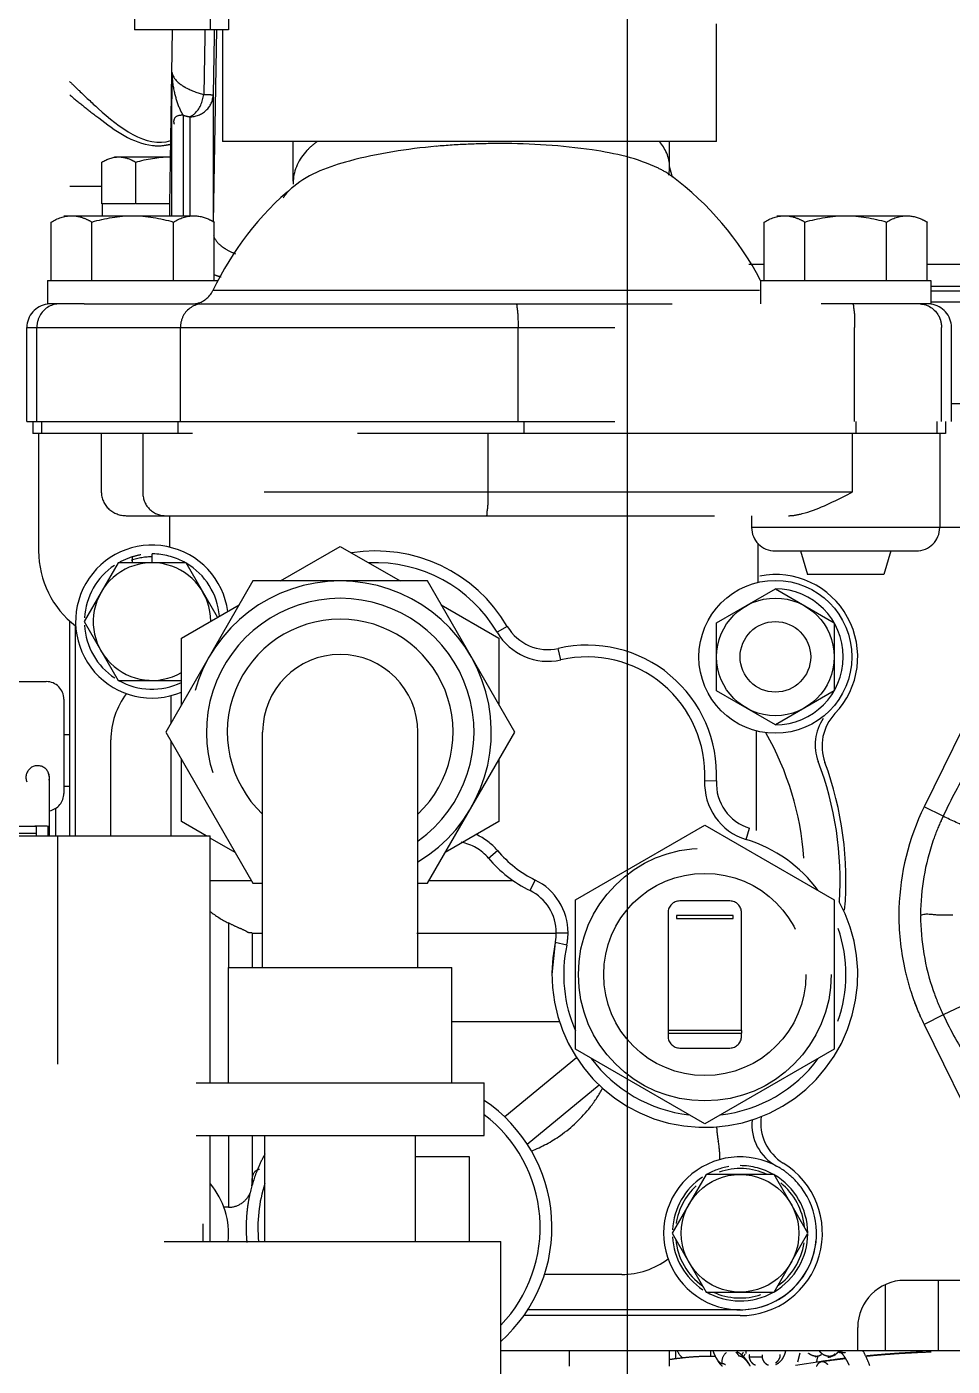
# Model space of a CAD drawing. Header units: millimetres. Extents: x 17886 to 18265, y -8727 to -7321.
# Drawn here: x 17935.876 to 17936.663, y -8656.784 to -8655.645 of the extents above; entities that cross this region are included whole.
import ezdxf

# ---------------------------------------------------------------- set-up
doc = ezdxf.new("R2010")
doc.units = ezdxf.units.MM
doc.linetypes.add('CENTER', pattern=[2, 1.25, -0.25, 0.25, -0.25])
doc.linetypes.add('EPL_DASH', pattern=[1, 0.5, -0.5])
for name, color, linetype in [('2620532_DKREDXF_CONTINUOUS_LINE', 7, 'Continuous'), ('2706792_BM04DXF_CONTINUOUS_LINE', 7, 'Continuous'), ('3792201_DXF_CONTINUOUS_LINE', 7, 'Continuous'), ('3884027_DKREDXF_CONTINUOUS_LINE', 7, 'Continuous'), ('5D1026_DKVG0DXF_CONTINUOUS_LINE', 7, 'Continuous'), ('DEFAULT_1', 7, 'CENTER')]:
    doc.layers.add(name, color=color, linetype=linetype)
doc.layers.add('CRTANJE', color=4, linetype='Continuous', lineweight=30)

msp = doc.modelspace()

# ---------------------------------------------------------------- linework, layer by layer
at = {"layer": '2620532_DKREDXF_CONTINUOUS_LINE', "color": 7, "linetype": 'EPL_DASH'}
for p, q in [((17936.06878, -8656.11607), (17935.99459, -8656.24457)), ((17936.21716, -8656.11607), (17936.06878, -8656.11607)), ((17936.29135, -8656.24457), (17936.21716, -8656.11607)), ((17935.99459, -8656.24457), (17936.06878, -8656.37307)), ((17936.07697, -8656.44457), (17936.07697, -8656.24457)), ((17936.20897, -8656.44457), (17936.20897, -8656.24457)), ((17936.21716, -8656.37307), (17936.29135, -8656.24457)), ((17936.06878, -8656.37307), (17936.07697, -8656.37307)), ((17936.20897, -8656.37307), (17936.21716, -8656.37307)), ((17936.04797, -8656.54257), (17936.04797, -8656.44457)), ((17936.04797, -8656.44457), (17936.23797, -8656.44457)), ((17936.23797, -8656.54257), (17936.23797, -8656.44457)), ((17936.02047, -8656.54257), (17936.26547, -8656.54257)), ((17936.26547, -8656.58757), (17936.26547, -8656.54257)), ((17936.02047, -8656.58757), (17936.26547, -8656.58757)), ((17936.07897, -8656.67757), (17936.07897, -8656.58757)), ((17936.20697, -8656.67757), (17936.20697, -8656.58757))]:
    msp.add_line(p, q, dxfattribs=at)
for radius, start, end in [(0.1285, 300.95023, 239.04977), (0.11376, 305.62355, 234.37645), (0.096, 313.524, 226.476), (0.066, 0, 180)]:
    msp.add_arc((17936.14297, -8656.24457), radius, start, end, dxfattribs=at)
at = {"layer": '2706792_BM04DXF_CONTINUOUS_LINE', "color": 7, "linetype": 'EPL_DASH'}
for p, q in [((17935.77349, -8656.33257), (17936.03245, -8656.33257)), ((17936.03247, -8656.54257), (17936.03247, -8656.33257)), ((17936.03247, -8656.67757), (17936.03247, -8656.58757))]:
    msp.add_line(p, q, dxfattribs=at)
at = {"layer": '3792201_DXF_CONTINUOUS_LINE', "color": 7, "linetype": 'EPL_DASH'}
for p, q in [((17936.09207, -8656.11607), (17936.14297, -8656.08668)), ((17936.14297, -8656.08668), (17936.19387, -8656.11607)), ((17936.00797, -8656.16463), (17936.05713, -8656.13624)), ((17936.22881, -8656.13624), (17936.27797, -8656.16463)), ((17936.00797, -8656.22139), (17936.00797, -8656.16463)), ((17936.27797, -8656.16463), (17936.27797, -8656.22139)), ((17936.00797, -8656.32051), (17936.00797, -8656.26774)), ((17936.27797, -8656.26774), (17936.27797, -8656.32051)), ((17936.02885, -8656.33257), (17936.00797, -8656.32051)), ((17936.27797, -8656.32051), (17936.23227, -8656.34689)), ((17936.05367, -8656.34689), (17936.03247, -8656.33466))]:
    msp.add_line(p, q, dxfattribs=at)
at = {"layer": '3884027_DKREDXF_CONTINUOUS_LINE', "color": 6, "linetype": 'EPL_DASH'}
for p, q in [((17935.91297, -8654.98057), (17935.91297, -8655.80557)), ((17936.03245, -8655.50757), (17936.03245, -8655.64757)), ((17936.46297, -8655.74257), (17936.46297, -8655.64257)), ((17936.04808, -8655.64757), (17935.96808, -8655.64757)), ((17935.9995, -8655.70276), (17936.00047, -8655.64757)), ((17936.02773, -8655.65295), (17936.02694, -8655.70261)), ((17936.02782, -8655.64749), (17936.02773, -8655.65295)), ((17936.03583, -8655.65295), (17936.03496, -8655.70261)), ((17936.03512, -8655.81092), (17936.03797, -8655.64739)), ((17936.03592, -8655.64736), (17936.03583, -8655.65295)), ((17936.04297, -8655.64757), (17936.04297, -8655.74257)), ((17935.99797, -8655.79639), (17935.9996, -8655.70276)), ((17936.03496, -8655.70261), (17936.03496, -8655.81045)), ((17936.00942, -8655.72019), (17936.00942, -8655.80557)), ((17936.01496, -8655.72149), (17936.01496, -8655.80557)), ((17935.99943, -8655.72963), (17935.99943, -8655.80557)), ((17936.10308, -8655.77624), (17936.10308, -8655.74257)), ((17936.42308, -8655.76383), (17936.42308, -8655.74257)), ((17935.94023, -8655.79557), (17935.94023, -8655.76003)), ((17935.95099, -8655.75557), (17935.99797, -8655.75557)), ((17935.9691, -8655.79557), (17935.9691, -8655.76003)), ((17936.4252, -8655.77186), (17936.42308, -8655.76368)), ((17936.42477, -8655.77193), (17936.42454, -8655.77176)), ((17936.42454, -8655.77176), (17936.42482, -8655.77197)), ((17936.42572, -8655.77266), (17936.4252, -8655.77186)), ((17935.91297, -8655.78057), (17935.94023, -8655.78057)), ((17936.10308, -8655.77605), (17936.10283, -8655.77884)), ((17936.10313, -8655.78087), (17936.10339, -8655.78065)), ((17936.10339, -8655.78065), (17936.10316, -8655.78084)), ((17935.90802, -8655.80557), (17936.01847, -8655.80557)), ((17935.94047, -8655.79557), (17935.94047, -8655.80557)), ((17935.99797, -8655.80557), (17935.99797, -8655.79639)), ((17936.51423, -8655.80557), (17936.62469, -8655.80557)), ((17935.89723, -8655.86057), (17935.89723, -8655.81093)), ((17935.93187, -8655.86057), (17935.93187, -8655.81093)), ((17936.00115, -8655.86057), (17936.00115, -8655.81093)), ((17936.03579, -8655.86057), (17936.03579, -8655.81093)), ((17936.50345, -8655.86057), (17936.50345, -8655.81093)), ((17936.53809, -8655.86057), (17936.53809, -8655.81093)), ((17936.60737, -8655.86057), (17936.60737, -8655.81093)), ((17936.64201, -8655.86057), (17936.64201, -8655.81093)), ((17936.49045, -8655.84664), (17936.50345, -8655.84664)), ((17936.64201, -8655.84664), (17936.87297, -8655.84664)), ((17935.89401, -8655.86057), (17935.89401, -8655.88057)), ((17935.89401, -8655.86057), (17936.03901, -8655.86057)), ((17936.50023, -8655.86057), (17936.50023, -8655.88057)), ((17936.50023, -8655.86057), (17936.64523, -8655.86057)), ((17936.64523, -8655.86057), (17936.64523, -8655.88057)), ((17936.49933, -8655.86914), (17936.03471, -8655.86914)), ((17936.64523, -8655.86551), (17936.87297, -8655.86551)), ((17936.64523, -8655.86943), (17936.87297, -8655.86943)), ((17935.92525, -8655.88057), (17936.55194, -8655.88057)), ((17936.64523, -8655.87887), (17936.87297, -8655.87887)), ((17935.87651, -8655.98057), (17935.87651, -8655.90057)), ((17935.87651, -8655.90057), (17936.66273, -8655.90057)), ((17935.88504, -8655.98057), (17935.88504, -8655.90057)), ((17936.00711, -8655.98057), (17936.00711, -8655.90057)), ((17936.29414, -8655.98057), (17936.29414, -8655.90057)), ((17936.58034, -8655.98057), (17936.58034, -8655.90057)), ((17936.6542, -8655.98057), (17936.6542, -8655.90057)), ((17936.66273, -8655.98057), (17936.66273, -8655.90057)), ((17936.87297, -8655.96557), (17936.66273, -8655.96557)), ((17935.88151, -8655.98057), (17935.88151, -8655.99057)), ((17935.88895, -8655.98057), (17935.88895, -8655.99057)), ((17936.00499, -8655.98057), (17936.00499, -8655.99057)), ((17936.2992, -8655.98057), (17936.2992, -8655.99057)), ((17936.5814, -8655.98057), (17936.5814, -8655.99057)), ((17936.65029, -8655.98057), (17936.65029, -8655.99057)), ((17936.65773, -8655.98057), (17936.65773, -8655.99057)), ((17936.01731, -8655.99057), (17935.88151, -8655.99057)), ((17935.88651, -8655.99057), (17935.88651, -8656.09057)), ((17935.93985, -8655.99057), (17935.93985, -8656.04057)), ((17935.97503, -8655.99057), (17935.97503, -8656.04057)), ((17936.65773, -8655.99057), (17936.02671, -8655.99057)), ((17936.26848, -8655.99057), (17936.26848, -8656.04057)), ((17936.57839, -8655.99057), (17936.57839, -8656.04057)), ((17936.65273, -8655.99057), (17936.65273, -8656.07057)), ((17936.57839, -8656.04057), (17935.93985, -8656.04057)), ((17936.57273, -8656.04339), (17936.57839, -8656.04057)), ((17935.9611, -8656.06057), (17936.52419, -8656.06057)), ((17935.99797, -8656.08732), (17935.99797, -8656.06057)), ((17936.76799, -8656.07057), (17936.49273, -8656.07057)), ((17936.49797, -8656.08406), (17936.49797, -8656.11732)), ((17936.51273, -8656.09057), (17936.63273, -8656.09057)), ((17936.53426, -8656.09057), (17936.5404, -8656.11057)), ((17936.6112, -8656.09057), (17936.60506, -8656.11057)), ((17935.9541, -8656.10057), (17935.92523, -8656.15057)), ((17936.01184, -8656.10057), (17935.9541, -8656.10057)), ((17936.03861, -8656.14694), (17936.01184, -8656.10057)), ((17936.60506, -8656.11057), (17936.5404, -8656.11057)), ((17936.73817, -8656.10657), (17936.63939, -8656.30817)), ((17936.46297, -8656.1517), (17936.51297, -8656.12283)), ((17936.51297, -8656.12283), (17936.56297, -8656.1517)), ((17935.91297, -8656.33257), (17935.91297, -8656.15057)), ((17935.91797, -8656.33257), (17935.91797, -8656.15416)), ((17935.92523, -8656.15057), (17935.9541, -8656.20057)), ((17936.28501, -8656.15464), (17936.27639, -8656.15971)), ((17936.46297, -8656.20944), (17936.46297, -8656.1517)), ((17936.56297, -8656.1517), (17936.56297, -8656.20944)), ((17936.33065, -8656.18309), (17936.32842, -8656.17334)), ((17935.72297, -8656.2016), (17935.89297, -8656.2016)), ((17935.9541, -8656.20057), (17936.00797, -8656.20057)), ((17935.99922, -8656.23654), (17935.99922, -8656.2135)), ((17936.51297, -8656.2383), (17936.46297, -8656.20944)), ((17936.56297, -8656.20944), (17936.51297, -8656.2383)), ((17935.90797, -8656.24669), (17935.91297, -8656.24669)), ((17936.49672, -8656.2435), (17936.49672, -8656.32815)), ((17935.94797, -8656.33257), (17935.94797, -8656.25119)), ((17935.99922, -8656.33257), (17935.99922, -8656.25259)), ((17935.8957, -8656.28307), (17935.89498, -8656.27935)), ((17935.8957, -8656.33257), (17935.8957, -8656.28307)), ((17936.46283, -8656.28604), (17936.46297, -8656.28057)), ((17935.90797, -8656.29057), (17935.91297, -8656.29057)), ((17936.45285, -8656.28554), (17936.46283, -8656.28604)), ((17935.90097, -8656.30915), (17935.90097, -8656.33257)), ((17936.6556, -8656.31611), (17936.63939, -8656.30817)), ((17935.42897, -8656.32463), (17935.88431, -8656.32463)), ((17936.34297, -8656.38706), (17936.45297, -8656.32355)), ((17936.45297, -8656.32355), (17936.56297, -8656.38706)), ((17936.48813, -8656.33584), (17936.49106, -8656.32627)), ((17935.42897, -8656.33049), (17935.88431, -8656.33049)), ((17936.26899, -8656.35161), (17936.27663, -8656.34516)), ((17936.03247, -8656.37057), (17936.06734, -8656.37057)), ((17936.2186, -8656.37057), (17936.28972, -8656.37057)), ((17936.30437, -8656.37925), (17936.30879, -8656.37028)), ((17936.34297, -8656.51408), (17936.34297, -8656.38706)), ((17936.42172, -8656.39807), (17936.42172, -8656.49822)), ((17936.47422, -8656.38807), (17936.43172, -8656.38807)), ((17936.48422, -8656.49822), (17936.48422, -8656.39807)), ((17936.56297, -8656.38706), (17936.56297, -8656.51408)), ((17936.04797, -8656.40677), (17936.04797, -8656.44457)), ((17936.06797, -8656.41557), (17936.06797, -8656.44457)), ((17936.06797, -8656.41557), (17936.07697, -8656.41557)), ((17936.20797, -8656.41557), (17936.3267, -8656.41557)), ((17936.32582, -8656.42347), (17936.32297, -8656.45057)), ((17936.68037, -8656.4733), (17936.65575, -8656.48495)), ((17936.65575, -8656.48495), (17936.63939, -8656.49297)), ((17936.23797, -8656.49057), (17936.32928, -8656.49057)), ((17936.42172, -8656.50057), (17936.42172, -8656.50307)), ((17936.48422, -8656.50307), (17936.48422, -8656.50057)), ((17936.63939, -8656.49297), (17936.73821, -8656.69466)), ((17936.3439, -8656.5213), (17936.28293, -8656.57172)), ((17936.45297, -8656.57759), (17936.34297, -8656.51408)), ((17936.43172, -8656.51307), (17936.47422, -8656.51307)), ((17936.56297, -8656.51408), (17936.45297, -8656.57759)), ((17936.30204, -8656.59484), (17936.36301, -8656.54442)), ((17936.04797, -8656.58757), (17936.04797, -8656.64847)), ((17936.06797, -8656.58757), (17936.06797, -8656.62815)), ((17936.25297, -8656.60557), (17936.20697, -8656.60557)), ((17936.25297, -8656.67757), (17936.25297, -8656.60557)), ((17936.4541, -8656.62057), (17936.42523, -8656.67057)), ((17936.51184, -8656.62057), (17936.4541, -8656.62057)), ((17936.5407, -8656.67057), (17936.51184, -8656.62057)), ((17936.42523, -8656.67057), (17936.4541, -8656.72057)), ((17936.51184, -8656.72057), (17936.5407, -8656.67057)), ((17936.38235, -8656.70557), (17936.31666, -8656.70557)), ((17936.60654, -8656.77057), (17936.60654, -8656.7141)), ((17936.7486, -8656.71057), (17936.62297, -8656.71057)), ((17936.65174, -8656.77057), (17936.65174, -8656.71057)), ((17936.4541, -8656.72057), (17936.51184, -8656.72057)), ((17936.48297, -8656.73557), (17936.30251, -8656.73557)), ((17936.58297, -8656.77057), (17936.58297, -8656.75057)), ((17936.58297, -8656.77057), (17936.27957, -8656.77057)), ((17936.33797, -8656.78357), (17936.33797, -8656.77057)), ((17936.42297, -8656.78357), (17936.42297, -8656.77057)), ((17936.42797, -8656.77057), (17936.42797, -8656.77733)), ((17936.45797, -8656.77521), (17936.45797, -8656.77057)), ((17936.48696, -8656.77327), (17936.4861, -8656.77506)), ((17936.48797, -8656.77057), (17936.48797, -8656.77264)), ((17936.5338, -8656.77254), (17936.53185, -8656.78023)), ((17936.55233, -8656.77957), (17936.52995, -8656.78284)), ((17936.54918, -8656.77493), (17936.54663, -8656.7758)), ((17936.54826, -8656.7796), (17936.54865, -8656.77672)), ((17936.54865, -8656.77672), (17936.54893, -8656.77581)), ((17936.54893, -8656.77581), (17936.54936, -8656.77476)), ((17936.54936, -8656.77476), (17936.54918, -8656.77493)), ((17936.55801, -8656.77876), (17936.55588, -8656.77906)), ((17936.56233, -8656.77817), (17936.56053, -8656.77842)), ((17936.56383, -8656.77797), (17936.56233, -8656.77817)), ((17936.57243, -8656.77688), (17936.57071, -8656.77709))]:
    msp.add_line(p, q, dxfattribs=at)
at = {"layer": '3884027_DKREDXF_CONTINUOUS_LINE', "color": 7, "linetype": 'EPL_DASH'}
for p, q in [((17936.04808, -8655.50757), (17936.04808, -8655.64757)), ((17935.96808, -8655.61257), (17935.96808, -8655.64757)), ((17936.46297, -8655.74257), (17936.04297, -8655.74257)), ((17935.96887, -8655.79557), (17935.94047, -8655.79557)), ((17935.99836, -8655.79557), (17935.96958, -8655.79557)), ((17935.92525, -8655.88057), (17935.89401, -8655.88057)), ((17936.64523, -8655.88057), (17936.55194, -8655.88057)), ((17935.87651, -8655.98057), (17936.66273, -8655.98057)), ((17936.49273, -8656.06057), (17936.49273, -8656.07057)), ((17935.96642, -8656.10057), (17935.96642, -8656.0955)), ((17935.98297, -8656.10057), (17935.98297, -8656.09307)), ((17935.90797, -8656.2166), (17935.90797, -8656.2966)), ((17935.88324, -8656.32407), (17935.89386, -8656.32407)), ((17935.88431, -8656.32463), (17935.88431, -8656.33257)), ((17935.89431, -8656.32407), (17935.89431, -8656.33257)), ((17936.42897, -8656.40057), (17936.42897, -8656.40292)), ((17936.47697, -8656.40057), (17936.42897, -8656.40057)), ((17936.42897, -8656.40292), (17936.47697, -8656.40292)), ((17936.47697, -8656.40292), (17936.47697, -8656.40057)), ((17936.3267, -8656.41538), (17936.3267, -8656.41514)), ((17936.3267, -8656.41514), (17936.3367, -8656.41514)), ((17936.33561, -8656.42556), (17936.32582, -8656.42347)), ((17936.48447, -8656.49822), (17936.42147, -8656.49822)), ((17936.42147, -8656.50057), (17936.48447, -8656.50057)), ((17936.42172, -8656.49822), (17936.42172, -8656.50057)), ((17936.48422, -8656.49822), (17936.48422, -8656.50057)), ((17936.06797, -8656.62849), (17936.06797, -8656.62814)), ((17936.04797, -8656.64847), (17936.0441, -8656.64847)), ((17936.48297, -8656.74057), (17936.29913, -8656.74057)), ((17936.83929, -8656.77057), (17936.58297, -8656.77057)), ((17936.50165, -8656.77598), (17936.49069, -8656.77598))]:
    msp.add_line(p, q, dxfattribs=at)
at = {"layer": '3884027_DKREDXF_CONTINUOUS_LINE', "color": 6, "linetype": 'EPL_DASH'}
msp.add_lwpolyline([(17935.99993, -8655.68515), (17935.99995, -8655.68451), (17935.99997, -8655.68392)], dxfattribs=at)
at = {"layer": '3884027_DKREDXF_CONTINUOUS_LINE', "color": 7, "linetype": 'EPL_DASH'}
msp.add_lwpolyline([(17936.06786, -8656.63023), (17936.06792, -8656.62954), (17936.06796, -8656.62884), (17936.06797, -8656.62849)], dxfattribs=at)
at = {"layer": '3884027_DKREDXF_CONTINUOUS_LINE', "color": 6, "linetype": 'EPL_DASH'}
for centre, radius in [((17936.51297, -8656.18057), 0.065), ((17936.51297, -8656.18057), 0.05), ((17936.51297, -8656.18057), 0.03), ((17936.45297, -8656.45057), 0.1075), ((17936.45297, -8656.45057), 0.08596), ((17936.48297, -8656.67057), 0.05)]:
    msp.add_circle(centre, radius, dxfattribs=at)
for centre, radius, start, end in [((17936.64762, -8654.94372), 1.04827, 225.50064, 226.11383), ((17936.43238, -8655.07972), 0.81124, 230.18671, 231.2366), ((17938.13049, -8655.74087), 2.1311, 179.286, 179.64045), ((17936.04675, -8655.57362), 0.15125, 255.71229, 256.7708), ((17936.04805, -8655.56809), 0.15692, 256.77045, 257.82825), ((17936.41878, -8655.72985), 0.41935, 179.67816, 179.96899), ((17935.98709, -8655.69972), 0.04647, 279.94751, 284.81266), ((17936.27771, -8656.34735), 0.6031, 92.4677, 95.04288), ((17936.27907, -8656.37416), 0.62994, 90.00039, 92.48569), ((17936.3947, -8655.81233), 0.05036, 51.84222, 53.34386), ((17936.26962, -8655.98057), 0.26, 27.48591, 53.35621), ((17936.26962, -8655.98057), 0.26, 129.81011, 154.62307), ((17936.01664, -8655.86057), 0.02, 279.61975, 334.62307), ((17935.89651, -8655.90057), 0.02, 96.9976, 180), ((17936.64273, -8655.90057), 0.02, 0, 83.0024), ((17936.51273, -8656.07057), 0.02, 180, 270), ((17936.63273, -8656.07057), 0.02, 270, 0), ((17935.96651, -8656.09057), 0.08, 180, 232.64355), ((17935.98297, -8656.15057), 0.065, 7.45149, 292.63055), ((17936.17297, -8656.22057), 0.13, 30.47399, 99.02921), ((17935.98297, -8656.15057), 0.05, 0.41044, 300.00039), ((17935.98297, -8656.15057), 0.0575, 108.03359, 119.59185), ((17935.98297, -8656.15057), 0.0575, 60.40815, 87.66886), ((17935.98297, -8656.15057), 0.0575, 4.73705, 59.59185), ((17936.17297, -8656.22057), 0.12, 30.47399, 92.69147), ((17935.98297, -8656.15057), 0.0575, 123.76002, 176.91773), ((17935.98297, -8656.15057), 0.0575, 183.13722, 236.53467), ((17936.31949, -8656.13435), 0.04, 210.47399, 282.89858), ((17936.31949, -8656.13435), 0.05, 210.47399, 282.89858), ((17936.35297, -8656.28057), 0.11, 357.14847, 102.89858), ((17936.35297, -8656.28057), 0.1, 357.14847, 102.89858), ((17935.89297, -8656.2166), 0.015, 0, 90), ((17935.98297, -8656.15057), 0.0575, 240.40815, 295.71306), ((17936.01297, -8656.25119), 0.065, 142.73048, 180), ((17936.58681, -8656.25522), 0.04, 145.98742, 200.78884), ((17936.28297, -8656.37057), 0.255, 4.26576, 29.48155), ((17936.28297, -8656.37057), 0.285, 356.3229, 20.78884), ((17936.97772, -8656.46382), 0.35437, 147.71304, 155.36549), ((17936.50278, -8656.28803), 0.05, 177.14847, 252.96085), ((17936.50278, -8656.28803), 0.04, 177.14847, 252.96085), ((17935.89297, -8656.2966), 0.015, 280.69101, 0), ((17936.82797, -8656.40057), 0.21, 153.89612, 178.34162), ((17937.00296, -8656.48025), 0.38419, 154.70808, 155.33353), ((17936.45297, -8656.45057), 0.13, 167.97024, 72.96085), ((17936.82626, -8656.39871), 0.18958, 155.43896, 160.79829), ((17936.23845, -8656.37745), 0.04, 40.23153, 79.48034), ((17936.23845, -8656.37745), 0.05, 40.23153, 66.24531), ((17936.45297, -8656.45057), 0.12, 36.4761, 72.96085), ((17936.35297, -8656.28057), 0.11, 220.23153, 243.78261), ((17936.35297, -8656.28057), 0.1, 220.23153, 243.78261), ((17936.2867, -8656.41514), 0.05, 0, 63.78261), ((17936.2867, -8656.41514), 0.04, 0, 63.78261), ((17936.08838, -8656.32453), 0.09163, 232.21553, 243.83399), ((17936.43172, -8656.39807), 0.01, 90, 180), ((17936.47422, -8656.39807), 0.01, 0, 90), ((17936.82797, -8656.40057), 0.21, 180, 192.98579), ((17936.45297, -8656.45057), 0.12, 340.63075, 19.01608), ((17936.45297, -8656.45057), 0.12, 167.97024, 203.54844), ((17936.82797, -8656.40057), 0.21, 197.77714, 206.10388), ((17936.83397, -8656.39899), 0.19787, 199.27237, 205.74887), ((17936.43172, -8656.50307), 0.01, 180, 270), ((17936.47422, -8656.50307), 0.01, 270, 0), ((17936.45297, -8656.45057), 0.12, 216.46445, 263.54909), ((17936.45297, -8656.45057), 0.12, 276.47534, 323.53474), ((17936.19297, -8656.66557), 0.13, 311.77553, 56.08903), ((17936.26224, -8656.49032), 0.11845, 322.03528, 331.25768), ((17936.26158, -8656.48964), 0.1194, 305.09389, 321.97043), ((17936.19297, -8656.66557), 0.12, 316.21351, 52.81852), ((17936.53297, -8656.57824), 0.04, 174.20248, 241.56435), ((17936.26081, -8656.48824), 0.12098, 291.72156, 305.01108), ((17936.19297, -8656.66557), 0.13, 151.28912, 156.53827), ((17936.40071, -8656.60531), 0.065, 357.70368, 11.56955), ((17936.48297, -8656.67057), 0.065, 59.83806, 355.45925), ((17936.19297, -8656.66557), 0.13, 158.0182, 166.95717), ((17936.48297, -8656.67057), 0.065, 36.95003, 49.27758), ((17935.98297, -8656.67057), 0.065, 353.80572, 40.25547), ((17936.19297, -8656.66557), 0.12, 161.87472, 185.74118), ((17936.19297, -8656.66557), 0.13, 170.91064, 172.02243), ((17936.19297, -8656.66557), 0.13, 174.94603, 185.37685), ((17936.38235, -8656.64057), 0.065, 270, 307.26952), ((17936.62297, -8656.75057), 0.04, 90, 180), ((17936.55715, -8656.7644), 0.01152, 299.06038, 308.57586), ((17936.67383, -8657.61248), 0.84173, 95.05443, 95.7328), ((17936.67217, -8657.6101), 0.8389, 94.63383, 95.56816), ((17936.67386, -8657.61279), 0.84204, 94.57418, 95.05442), ((17936.67224, -8657.6109), 0.8397, 93.70008, 94.63381), ((17936.67393, -8657.61368), 0.84293, 93.18772, 94.57401), ((17936.67229, -8657.61172), 0.84053, 92.76694, 93.70006), ((17936.67398, -8657.61453), 0.84378, 92.44337, 93.18782), ((17936.67233, -8657.61257), 0.84138, 91.83442, 92.76692), ((17936.46326, -8657.037), 0.26208, 97.53872, 98.84701), ((17936.46026, -8657.01392), 0.2388, 95.20672, 97.55039), ((17936.45846, -8656.99452), 0.21932, 92.66341, 95.20008), ((17936.45799, -8656.98505), 0.20984, 90.00534, 92.65405), ((17936.45797, -8656.98366), 0.20845, 88.81678, 89.99879), ((17936.49739, -8656.75855), 0.03909, 207.39767, 210.43092), ((17936.49398, -8656.76052), 0.03516, 210.463, 211.92241), ((17936.46719, -8656.79392), 0.0263, 39.77641, 44.03559), ((17936.4713, -8656.79365), 0.02256, 39.78311, 42.47688), ((17936.46745, -8656.79686), 0.02757, 36.95948, 39.77227), ((17936.45224, -8656.80544), 0.04518, 34.58707, 35.68797), ((17936.50914, -8656.77194), 0.01095, 292.42426, 300.90421), ((17936.50881, -8656.7714), 0.01159, 300.89674, 308.55865), ((17936.67192, -8657.60789), 0.83668, 97.4386, 98.30282), ((17936.55285, -8656.78311), 0.00358, 98.45622, 108.03603), ((17936.67354, -8657.61013), 0.83935, 98.05792, 98.30287), ((17936.55768, -8656.76544), 0.01036, 269.98167, 277.03029), ((17936.67361, -8657.6106), 0.83984, 97.73813, 97.91115), ((17936.55769, -8656.76556), 0.01024, 277.04372, 284.3317), ((17936.672, -8657.60845), 0.83725, 96.80237, 97.43862), ((17936.67367, -8657.61109), 0.84033, 97.31538, 97.51078), ((17936.6737, -8657.61134), 0.84058, 97.03774, 97.31538), ((17936.5375, -8656.79901), 0.04156, 32.35976, 33.07996), ((17936.53666, -8656.79954), 0.04255, 31.10643, 32.35837)]:
    msp.add_arc(centre, radius, start, end, dxfattribs=at)
at = {"layer": '3884027_DKREDXF_CONTINUOUS_LINE', "color": 7, "linetype": 'EPL_DASH'}
for centre, radius, start, end in [((17935.98297, -8656.15057), 0.0575, 99.5665, 108.03359), ((17935.98297, -8656.15057), 0.055, 89.58515, 108.82996), ((17935.98297, -8656.15057), 0.0575, 87.66886, 90), ((17936.51297, -8656.18057), 0.07, 316.38505, 100.95761), ((17936.51297, -8656.18057), 0.05774, 270, 90), ((17936.59261, -8656.25645), 0.04, 136.38505, 200.23195), ((17935.8857, -8656.28307), 0.01, 345.82784, 201.82784), ((17936.28297, -8656.37057), 0.29, 354.98047, 20.23195), ((17936.82797, -8656.40057), 0.21, 178.34162, 180), ((17936.28653, -8656.41512), 0.04017, 347.99453, 355.60139), ((17936.28686, -8656.41513), 0.03985, 355.58673, 359.37332), ((17936.2867, -8656.41514), 0.05, 347.97024, 0), ((17936.82797, -8656.40057), 0.21, 192.98579, 197.77714), ((17936.82797, -8656.40057), 0.21, 200.58405, 204.28072), ((17936.53297, -8656.57824), 0.07, 181.59212, 191.56955), ((17936.54055, -8656.57684), 0.04, 171.97398, 238.43292), ((17936.19297, -8656.66557), 0.13, 156.53827, 158.0182), ((17936.48297, -8656.67057), 0.0575, 99.5665, 120.48958), ((17936.48297, -8656.67057), 0.07, 270, 58.43292), ((17936.48297, -8656.67057), 0.0575, 60.40815, 90), ((17936.48297, -8656.67057), 0.065, 49.27758, 59.83806), ((17936.48297, -8656.67057), 0.0575, 123.7442, 176.9447), ((17936.48297, -8656.67057), 0.055, 65.39206, 108.82996), ((17936.48297, -8656.67057), 0.0575, 0.40815, 59.59185), ((17936.19297, -8656.66557), 0.13, 166.95717, 170.91064), ((17936.48297, -8656.67057), 0.055, 132.88635, 171.37617), ((17936.48297, -8656.67057), 0.065, 270, 36.95003), ((17936.48297, -8656.67057), 0.055, 5.38389, 51.09526), ((17936.19297, -8656.66557), 0.13, 172.02243, 174.94603), ((17936.19297, -8656.66557), 0.13, 180, 185.70561), ((17936.48297, -8656.67057), 0.0575, 300.7411, 359.59185), ((17936.48297, -8656.67057), 0.0575, 183.10997, 236.55024), ((17936.48297, -8656.67057), 0.055, 185.38389, 234.52923), ((17936.48297, -8656.67057), 0.055, 305.49001, 351.37617), ((17936.48297, -8656.67057), 0.0575, 239.52388, 299.59185), ((17936.48297, -8656.67057), 0.055, 245.39206, 288.82996)]:
    msp.add_arc(centre, radius, start, end, dxfattribs=at)
at = {"layer": '3884027_DKREDXF_CONTINUOUS_LINE', "color": 6, "linetype": 'EPL_DASH'}
for points in [[(17935.99985, -8655.69106), (17935.99975, -8655.69881), (17935.99964, -8655.70656), (17935.99956, -8655.71431)], [(17935.99997, -8655.68392), (17935.99994, -8655.68961), (17936.00071, -8655.69533), (17936.00198, -8655.70088)], [(17935.99997, -8655.68392), (17936.00065, -8655.68828), (17936.00437, -8655.69194), (17936.008, -8655.69444)], [(17936.00198, -8655.70088), (17936.00302, -8655.70544), (17936.00442, -8655.70994), (17936.00625, -8655.71423)], [(17935.98332, -8655.74587), (17935.98723, -8655.74631), (17935.99124, -8655.74617), (17935.99511, -8655.7455)], [(17936.42308, -8655.76368), (17936.42305, -8655.75603), (17936.41936, -8655.74817), (17936.4142, -8655.74252)], [(17935.94023, -8655.76003), (17935.9446, -8655.75752), (17935.94963, -8655.75557), (17935.95467, -8655.75557)], [(17935.95467, -8655.75557), (17935.95833, -8655.75557), (17935.96202, -8655.75658), (17935.96535, -8655.75809)], [(17935.9691, -8655.76003), (17935.97846, -8655.75733), (17935.98823, -8655.75557), (17935.99797, -8655.75557)], [(17936.42454, -8655.77176), (17936.42111, -8655.76924), (17936.41739, -8655.76712), (17936.41357, -8655.76525)], [(17936.42219, -8655.77122), (17936.42276, -8655.76879), (17936.42308, -8655.76628), (17936.42308, -8655.76379)], [(17936.10316, -8655.78084), (17936.09987, -8655.78358), (17936.09683, -8655.78676), (17936.09456, -8655.79039)], [(17935.89723, -8655.81093), (17935.90246, -8655.80791), (17935.90851, -8655.80557), (17935.91455, -8655.80557)], [(17935.91455, -8655.80557), (17935.91802, -8655.80557), (17935.92152, -8655.80631), (17935.92477, -8655.80752)], [(17935.93187, -8655.81093), (17935.9431, -8655.80769), (17935.95483, -8655.80557), (17935.96651, -8655.80557)], [(17935.96651, -8655.80557), (17935.9782, -8655.80557), (17935.98993, -8655.80769), (17936.00115, -8655.81093)], [(17936.00115, -8655.81093), (17936.00639, -8655.80791), (17936.01243, -8655.80557), (17936.01847, -8655.80557)], [(17936.01847, -8655.80557), (17936.02318, -8655.80557), (17936.02792, -8655.80697), (17936.03217, -8655.80901)], [(17936.50345, -8655.81093), (17936.50868, -8655.80791), (17936.51472, -8655.80557), (17936.52077, -8655.80557)], [(17936.52077, -8655.80557), (17936.52424, -8655.80557), (17936.52773, -8655.80631), (17936.53098, -8655.80752)], [(17936.53809, -8655.81093), (17936.54931, -8655.80769), (17936.56105, -8655.80557), (17936.57273, -8655.80557)], [(17936.57273, -8655.80557), (17936.58441, -8655.80557), (17936.59614, -8655.80769), (17936.60737, -8655.81093)], [(17936.60737, -8655.81093), (17936.6126, -8655.80791), (17936.61865, -8655.80557), (17936.62469, -8655.80557)], [(17936.62469, -8655.80557), (17936.6294, -8655.80557), (17936.63414, -8655.80697), (17936.63838, -8655.80901)], [(17935.92477, -8655.80752), (17935.92723, -8655.80844), (17935.9296, -8655.80961), (17935.93187, -8655.81093)], [(17936.53098, -8655.80752), (17936.53345, -8655.80844), (17936.53581, -8655.80961), (17936.53809, -8655.81093)], [(17936.04511, -8655.83355), (17936.04791, -8655.83528), (17936.05091, -8655.83671), (17936.05396, -8655.83793)], [(17936.03514, -8655.85543), (17936.03734, -8655.85622), (17936.03957, -8655.85694), (17936.04181, -8655.85759)], [(17935.90315, -8655.88057), (17935.89695, -8655.88057), (17935.89033, -8655.88507), (17935.88747, -8655.89057)], [(17936.02522, -8655.88057), (17936.01902, -8655.88057), (17936.0124, -8655.88507), (17936.00954, -8655.89057)], [(17936.63609, -8655.88057), (17936.64229, -8655.88057), (17936.64891, -8655.88507), (17936.65177, -8655.89057)], [(17935.88747, -8655.89057), (17935.88589, -8655.89361), (17935.88504, -8655.89714), (17935.88504, -8655.90057)], [(17936.00954, -8655.89057), (17936.00796, -8655.89361), (17936.00711, -8655.89714), (17936.00711, -8655.90057)], [(17936.64723, -8656.33636), (17936.64017, -8656.35658), (17936.63655, -8656.37826), (17936.63641, -8656.39967)], [(17936.63641, -8656.40057), (17936.63657, -8656.42211), (17936.6401, -8656.44395), (17936.64719, -8656.4643)], [(17936.65575, -8656.48495), (17936.66197, -8656.49841), (17936.66947, -8656.51126), (17936.67691, -8656.52409)], [(17936.42956, -8656.77057), (17936.43065, -8656.77284), (17936.43227, -8656.77489), (17936.43412, -8656.7766)], [(17936.47122, -8656.77202), (17936.46912, -8656.77379), (17936.46748, -8656.77659), (17936.46742, -8656.77933)], [(17936.59061, -8656.77669), (17936.58959, -8656.77446), (17936.5885, -8656.77227), (17936.58729, -8656.77013)], [(17936.59329, -8656.78305), (17936.59245, -8656.78091), (17936.59157, -8656.77879), (17936.59061, -8656.77669)]]:
    msp.add_open_spline(points, degree=3, dxfattribs=at)
for points, knots in [([(17935.99993, -8655.68515), (17935.99985, -8655.69006), (17935.99953, -8655.69591), (17935.99972, -8655.70181), (17935.9996, -8655.70276)], [0, 0, 0, 0, 0.8367515, 1, 1, 1, 1]), ([(17935.99993, -8655.68515), (17935.99992, -8655.68618), (17935.99989, -8655.68815), (17935.99986, -8655.69012), (17935.99985, -8655.69106)], [0, 0, 0, 0, 0.5218559, 1, 1, 1, 1]), ([(17935.92093, -8655.69922), (17935.9263, -8655.70438), (17935.94717, -8655.72398), (17935.9777, -8655.74868), (17935.99905, -8655.7416)], [0, 0, 0, 0, 0.248683, 1, 1, 1, 1]), ([(17936.008, -8655.69444), (17936.00921, -8655.69527), (17936.01514, -8655.69882), (17936.02172, -8655.70115), (17936.02694, -8655.70261)], [0, 0, 0, 0, 0.2134814, 1, 1, 1, 1]), ([(17936.01496, -8655.72149), (17936.01644, -8655.72094), (17936.02297, -8655.71662), (17936.02608, -8655.70863), (17936.02695, -8655.70261)], [0, 0, 0, 0, 0.2054308, 1, 1, 1, 1]), ([(17936.01496, -8655.72149), (17936.01998, -8655.72149), (17936.03032, -8655.71766), (17936.03487, -8655.70749), (17936.03496, -8655.70261)], [0, 0, 0, 0, 0.5069182, 1, 1, 1, 1]), ([(17936.02695, -8655.70261), (17936.02891, -8655.70263), (17936.0311, -8655.70187), (17936.0346, -8655.70322), (17936.03496, -8655.70261)], [0, 0, 0, 0, 0.7337527, 1, 1, 1, 1]), ([(17935.92446, -8655.71228), (17935.92878, -8655.71575), (17935.94654, -8655.72941), (17935.96631, -8655.74394), (17935.98332, -8655.74587)], [0, 0, 0, 0, 0.2447746, 1, 1, 1, 1]), ([(17936.00625, -8655.71423), (17936.00658, -8655.71499), (17936.00722, -8655.71642), (17936.00794, -8655.71781), (17936.00831, -8655.71846)], [0, 0, 0, 0, 0.524816, 1, 1, 1, 1]), ([(17936.00942, -8655.72019), (17936.00708, -8655.72019), (17936.00195, -8655.72024), (17936.00082, -8655.72625), (17936.002, -8655.72775)], [0, 0, 0, 0, 0.5509407, 1, 1, 1, 1]), ([(17936.00831, -8655.71846), (17936.00849, -8655.71877), (17936.00885, -8655.71936), (17936.00923, -8655.71992), (17936.00942, -8655.72019)], [0, 0, 0, 0, 0.5233974, 1, 1, 1, 1]), ([(17936.1234, -8655.74252), (17936.12025, -8655.74484), (17936.11006, -8655.7533), (17936.10313, -8655.76663), (17936.10308, -8655.77605)], [0, 0, 0, 0, 0.2933616, 1, 1, 1, 1]), ([(17936.2247, -8655.74658), (17936.19979, -8655.74879), (17936.15823, -8655.75511), (17936.11677, -8655.76961), (17936.1034, -8655.78064)], [0, 0, 0, 0, 0.5905324, 1, 1, 1, 1]), ([(17936.41357, -8655.76525), (17936.39605, -8655.75671), (17936.35061, -8655.74701), (17936.30517, -8655.74421), (17936.27906, -8655.74421)], [0, 0, 0, 0, 0.4274136, 1, 1, 1, 1]), ([(17935.96535, -8655.75809), (17935.96599, -8655.75838), (17935.96725, -8655.759), (17935.96849, -8655.75968), (17935.9691, -8655.76003)], [0, 0, 0, 0, 0.4955827, 1, 1, 1, 1]), ([(17936.03217, -8655.80901), (17936.03278, -8655.8093), (17936.034, -8655.80992), (17936.0352, -8655.81058), (17936.03579, -8655.81093)], [0, 0, 0, 0, 0.4964668, 1, 1, 1, 1]), ([(17936.63838, -8655.80901), (17936.639, -8655.8093), (17936.64022, -8655.80992), (17936.64141, -8655.81058), (17936.64201, -8655.81093)], [0, 0, 0, 0, 0.4964668, 1, 1, 1, 1]), ([(17936.03523, -8655.82227), (17936.03603, -8655.82569), (17936.03968, -8655.8299), (17936.0438, -8655.83274), (17936.04511, -8655.83355)], [0, 0, 0, 0, 0.6956061, 1, 1, 1, 1]), ([(17936.29245, -8655.88057), (17936.293, -8655.88057), (17936.29315, -8655.88352), (17936.29423, -8655.88895), (17936.29414, -8655.89585), (17936.29414, -8655.90057)], [0, 0, 0, 0, 0.0821384, 0.2984935, 1, 1, 1, 1]), ([(17936.57865, -8655.88057), (17936.5792, -8655.88057), (17936.57935, -8655.88352), (17936.58043, -8655.88895), (17936.58034, -8655.89585), (17936.58034, -8655.90057)], [0, 0, 0, 0, 0.0821384, 0.2984935, 1, 1, 1, 1]), ([(17936.65177, -8655.89057), (17936.65217, -8655.89133), (17936.65286, -8655.89291), (17936.65337, -8655.89455), (17936.65357, -8655.89539)], [0, 0, 0, 0, 0.4978039, 1, 1, 1, 1]), ([(17936.65357, -8655.89539), (17936.65378, -8655.89624), (17936.65409, -8655.89796), (17936.6542, -8655.8997), (17936.6542, -8655.90057)], [0, 0, 0, 0, 0.5009623, 1, 1, 1, 1]), ([(17935.93985, -8656.04057), (17935.93986, -8656.04582), (17935.94481, -8656.05673), (17935.95582, -8656.06053), (17935.9611, -8656.06057)], [0, 0, 0, 0, 0.4985255, 1, 1, 1, 1]), ([(17935.97503, -8656.04057), (17935.97503, -8656.0456), (17935.97872, -8656.05597), (17935.98897, -8656.06057), (17935.99385, -8656.06057)], [0, 0, 0, 0, 0.5074036, 1, 1, 1, 1]), ([(17936.26848, -8656.04057), (17936.26848, -8656.04526), (17936.26871, -8656.05219), (17936.26754, -8656.05751), (17936.26762, -8656.06057), (17936.26707, -8656.06057)], [0, 0, 0, 0, 0.6995427, 0.9171014, 1, 1, 1, 1]), ([(17936.52419, -8656.06057), (17936.52809, -8656.06057), (17936.54524, -8656.05725), (17936.56076, -8656.04933), (17936.57273, -8656.04339)], [0, 0, 0, 0, 0.2257322, 1, 1, 1, 1]), ([(17936.68008, -8656.32755), (17936.67931, -8656.32721), (17936.67117, -8656.32336), (17936.663, -8656.31958), (17936.6556, -8656.31611)], [0, 0, 0, 0, 0.0931647, 1, 1, 1, 1]), ([(17936.06797, -8656.41557), (17936.06797, -8656.41517), (17936.06512, -8656.41553), (17936.06218, -8656.413), (17936.05525, -8656.41063), (17936.05057, -8656.40804), (17936.04797, -8656.40677)], [0, 0, 0, 0, 0.0543283, 0.2529674, 0.6023883, 1, 1, 1, 1]), ([(17936.66396, -8656.40011), (17936.66307, -8656.40012), (17936.65882, -8656.40009), (17936.64975, -8656.4007), (17936.64101, -8656.39855), (17936.63641, -8656.40034)], [0, 0, 0, 0, 0.0969224, 0.46281, 1, 1, 1, 1]), ([(17936.46208, -8656.77527), (17936.46172, -8656.77454), (17936.46101, -8656.77299), (17936.46038, -8656.77141), (17936.46006, -8656.77057)], [0, 0, 0, 0, 0.4743529, 1, 1, 1, 1]), ([(17936.46268, -8656.77654), (17936.46229, -8656.77578), (17936.46153, -8656.77421), (17936.46085, -8656.77259), (17936.46051, -8656.77175)], [0, 0, 0, 0, 0.4840798, 1, 1, 1, 1]), ([(17936.48209, -8656.77503), (17936.4818, -8656.77435), (17936.48098, -8656.77306), (17936.47987, -8656.77202), (17936.47925, -8656.77158)], [0, 0, 0, 0, 0.491317, 1, 1, 1, 1]), ([(17936.48308, -8656.77305), (17936.48263, -8656.77274), (17936.4817, -8656.77214), (17936.48071, -8656.77163), (17936.48021, -8656.77141)], [0, 0, 0, 0, 0.495766, 1, 1, 1, 1]), ([(17936.4861, -8656.77564), (17936.48564, -8656.77517), (17936.48467, -8656.77425), (17936.48362, -8656.77343), (17936.48308, -8656.77305)], [0, 0, 0, 0, 0.4988869, 1, 1, 1, 1]), ([(17936.48412, -8656.77414), (17936.48442, -8656.77377), (17936.48498, -8656.77301), (17936.48549, -8656.77221), (17936.48572, -8656.77181)], [0, 0, 0, 0, 0.5050249, 1, 1, 1, 1]), ([(17936.49088, -8656.77376), (17936.49078, -8656.77412), (17936.49062, -8656.77486), (17936.49064, -8656.77561), (17936.49069, -8656.77598)], [0, 0, 0, 0, 0.5069219, 1, 1, 1, 1]), ([(17936.50185, -8656.77376), (17936.50174, -8656.77412), (17936.50159, -8656.77486), (17936.5016, -8656.77561), (17936.50165, -8656.77598)], [0, 0, 0, 0, 0.5069219, 1, 1, 1, 1]), ([(17936.52156, -8656.77074), (17936.52137, -8656.77146), (17936.52095, -8656.77288), (17936.52041, -8656.77426), (17936.52011, -8656.77493)], [0, 0, 0, 0, 0.5039396, 1, 1, 1, 1]), ([(17936.5668, -8656.77076), (17936.56646, -8656.77125), (17936.56571, -8656.7722), (17936.56482, -8656.77303), (17936.56434, -8656.77341)], [0, 0, 0, 0, 0.4912483, 1, 1, 1, 1]), ([(17936.57017, -8656.77238), (17936.56958, -8656.77238), (17936.56844, -8656.77228), (17936.56734, -8656.77198), (17936.56682, -8656.7718)], [0, 0, 0, 0, 0.5138776, 1, 1, 1, 1]), ([(17936.56829, -8656.77145), (17936.56808, -8656.77136), (17936.56766, -8656.77116), (17936.56726, -8656.77093), (17936.56706, -8656.77081)], [0, 0, 0, 0, 0.4969446, 1, 1, 1, 1]), ([(17936.57022, -8656.77205), (17936.56989, -8656.77199), (17936.56924, -8656.77183), (17936.5686, -8656.77159), (17936.56829, -8656.77145)], [0, 0, 0, 0, 0.4925231, 1, 1, 1, 1]), ([(17936.56947, -8656.77258), (17936.56935, -8656.77246), (17936.5687, -8656.77194), (17936.56981, -8656.77238), (17936.57017, -8656.77238)], [0, 0, 0, 0, 0.3201513, 1, 1, 1, 1]), ([(17936.57232, -8656.77633), (17936.57179, -8656.77551), (17936.57088, -8656.77423), (17936.56989, -8656.773), (17936.56947, -8656.77258)], [0, 0, 0, 0, 0.6179107, 1, 1, 1, 1]), ([(17936.57242, -8656.77204), (17936.57207, -8656.77211), (17936.57133, -8656.77218), (17936.57059, -8656.77211), (17936.57022, -8656.77205)], [0, 0, 0, 0, 0.4921637, 1, 1, 1, 1]), ([(17936.46319, -8656.7773), (17936.463, -8656.77698), (17936.46262, -8656.77631), (17936.46226, -8656.77562), (17936.46208, -8656.77527)], [0, 0, 0, 0, 0.4820898, 1, 1, 1, 1]), ([(17936.46409, -8656.7787), (17936.46393, -8656.77848), (17936.46362, -8656.77802), (17936.46333, -8656.77755), (17936.46319, -8656.7773)], [0, 0, 0, 0, 0.4826476, 1, 1, 1, 1]), ([(17936.46602, -8656.78081), (17936.46568, -8656.78055), (17936.46498, -8656.77988), (17936.46439, -8656.77913), (17936.46409, -8656.7787)], [0, 0, 0, 0, 0.4531254, 1, 1, 1, 1]), ([(17936.46799, -8656.78365), (17936.46721, -8656.78302), (17936.46579, -8656.7816), (17936.46467, -8656.77996), (17936.46414, -8656.77911)], [0, 0, 0, 0, 0.502139, 1, 1, 1, 1]), ([(17936.46782, -8656.78152), (17936.46752, -8656.78152), (17936.46687, -8656.78137), (17936.46631, -8656.78102), (17936.46602, -8656.78081)], [0, 0, 0, 0, 0.4571521, 1, 1, 1, 1]), ([(17936.46742, -8656.77933), (17936.46741, -8656.77971), (17936.46746, -8656.78046), (17936.46768, -8656.78118), (17936.46782, -8656.78152)], [0, 0, 0, 0, 0.5076347, 1, 1, 1, 1]), ([(17936.47057, -8656.78236), (17936.47013, -8656.7821), (17936.46925, -8656.78168), (17936.46828, -8656.78152), (17936.46782, -8656.78152)], [0, 0, 0, 0, 0.5295514, 1, 1, 1, 1]), ([(17936.48526, -8656.77608), (17936.48475, -8656.77576), (17936.48374, -8656.77524), (17936.48261, -8656.77503), (17936.48209, -8656.77503)], [0, 0, 0, 0, 0.533427, 1, 1, 1, 1]), ([(17936.48794, -8656.77842), (17936.48751, -8656.77795), (17936.48667, -8656.77711), (17936.48572, -8656.77638), (17936.48526, -8656.77608)], [0, 0, 0, 0, 0.5332145, 1, 1, 1, 1]), ([(17936.48893, -8656.77908), (17936.48869, -8656.77874), (17936.48819, -8656.77807), (17936.48767, -8656.77742), (17936.4874, -8656.7771)], [0, 0, 0, 0, 0.5051972, 1, 1, 1, 1]), ([(17936.49158, -8656.78317), (17936.49123, -8656.78258), (17936.49054, -8656.78144), (17936.4898, -8656.78033), (17936.48943, -8656.77979)], [0, 0, 0, 0, 0.5098368, 1, 1, 1, 1]), ([(17936.49161, -8656.78344), (17936.49127, -8656.78288), (17936.49058, -8656.78181), (17936.48985, -8656.78077), (17936.48948, -8656.78028)], [0, 0, 0, 0, 0.5199603, 1, 1, 1, 1]), ([(17936.52011, -8656.77493), (17936.51964, -8656.77596), (17936.51855, -8656.778), (17936.51696, -8656.77973), (17936.51604, -8656.78046)], [0, 0, 0, 0, 0.4900652, 1, 1, 1, 1]), ([(17936.54806, -8656.78356), (17936.54837, -8656.78295), (17936.54901, -8656.78186), (17936.54985, -8656.7809), (17936.55029, -8656.78054)], [0, 0, 0, 0, 0.5450608, 1, 1, 1, 1]), ([(17936.55029, -8656.78054), (17936.55042, -8656.78043), (17936.55068, -8656.78023), (17936.55096, -8656.78006), (17936.5511, -8656.77998)], [0, 0, 0, 0, 0.5119621, 1, 1, 1, 1]), ([(17936.5511, -8656.77998), (17936.55121, -8656.77993), (17936.55142, -8656.77983), (17936.55163, -8656.77974), (17936.55174, -8656.77971)], [0, 0, 0, 0, 0.5055618, 1, 1, 1, 1]), ([(17936.55233, -8656.77957), (17936.55253, -8656.77954), (17936.55293, -8656.77952), (17936.55332, -8656.77956), (17936.55352, -8656.77959)], [0, 0, 0, 0, 0.4936267, 1, 1, 1, 1]), ([(17936.55352, -8656.77959), (17936.55401, -8656.77968), (17936.55505, -8656.78007), (17936.55595, -8656.7807), (17936.5564, -8656.78108)], [0, 0, 0, 0, 0.4580775, 1, 1, 1, 1]), ([(17936.5564, -8656.78108), (17936.55657, -8656.78122), (17936.55692, -8656.78152), (17936.55724, -8656.78184), (17936.55741, -8656.78201)], [0, 0, 0, 0, 0.4853636, 1, 1, 1, 1]), ([(17936.56275, -8656.77447), (17936.56236, -8656.77469), (17936.56154, -8656.77508), (17936.56067, -8656.77537), (17936.56022, -8656.77548)], [0, 0, 0, 0, 0.4915821, 1, 1, 1, 1]), ([(17936.57583, -8656.78279), (17936.5754, -8656.78185), (17936.57453, -8656.78008), (17936.57357, -8656.77835), (17936.57309, -8656.77756)], [0, 0, 0, 0, 0.5280886, 1, 1, 1, 1])]:
    msp.add_open_spline(points, degree=3, knots=knots, dxfattribs=at)
at = {"layer": '3884027_DKREDXF_CONTINUOUS_LINE', "color": 7, "linetype": 'EPL_DASH'}
for points in [[(17936.06797, -8656.62814), (17936.06797, -8656.62465), (17936.06819, -8656.62052), (17936.07061, -8656.61801)], [(17936.05891, -8656.64516), (17936.06214, -8656.64303), (17936.06481, -8656.63979), (17936.06632, -8656.63623)], [(17936.04797, -8656.64847), (17936.05178, -8656.64847), (17936.05574, -8656.64727), (17936.05891, -8656.64516)]]:
    msp.add_open_spline(points, degree=3, dxfattribs=at)
for points, knots in [([(17936.07061, -8656.61801), (17936.07106, -8656.61753), (17936.07219, -8656.61667), (17936.07353, -8656.61618), (17936.07425, -8656.616)], [0, 0, 0, 0, 0.469961, 1, 1, 1, 1]), ([(17936.51691, -8656.77594), (17936.51701, -8656.77558), (17936.51716, -8656.77484), (17936.51715, -8656.77409), (17936.5171, -8656.77372)], [0, 0, 0, 0, 0.5069219, 1, 1, 1, 1]), ([(17936.54265, -8656.77367), (17936.54238, -8656.77351), (17936.54187, -8656.77318), (17936.54139, -8656.7728), (17936.54117, -8656.7726)], [0, 0, 0, 0, 0.5048592, 1, 1, 1, 1]), ([(17936.54672, -8656.77512), (17936.546, -8656.77502), (17936.54459, -8656.77466), (17936.54327, -8656.77404), (17936.54265, -8656.77367)], [0, 0, 0, 0, 0.4976281, 1, 1, 1, 1]), ([(17936.55213, -8656.7726), (17936.55186, -8656.77236), (17936.55136, -8656.77186), (17936.55093, -8656.77129), (17936.55074, -8656.771)], [0, 0, 0, 0, 0.509041, 1, 1, 1, 1]), ([(17936.55229, -8656.77351), (17936.55209, -8656.77371), (17936.55166, -8656.7741), (17936.55117, -8656.77441), (17936.55092, -8656.77454)], [0, 0, 0, 0, 0.5016321, 1, 1, 1, 1]), ([(17936.55776, -8656.77513), (17936.55672, -8656.77499), (17936.5547, -8656.7744), (17936.55291, -8656.77328), (17936.55213, -8656.7726)], [0, 0, 0, 0, 0.5024158, 1, 1, 1, 1]), ([(17936.56362, -8656.7731), (17936.56338, -8656.77339), (17936.56285, -8656.77393), (17936.56222, -8656.77436), (17936.56188, -8656.77454)], [0, 0, 0, 0, 0.5030721, 1, 1, 1, 1]), ([(17936.49069, -8656.77598), (17936.49074, -8656.77635), (17936.4909, -8656.77709), (17936.49117, -8656.7778), (17936.49132, -8656.77816)], [0, 0, 0, 0, 0.4918744, 1, 1, 1, 1]), ([(17936.49132, -8656.77816), (17936.49161, -8656.77881), (17936.49234, -8656.78003), (17936.49335, -8656.78105), (17936.49391, -8656.78147)], [0, 0, 0, 0, 0.5031195, 1, 1, 1, 1]), ([(17936.49391, -8656.78147), (17936.49425, -8656.78172), (17936.49498, -8656.78217), (17936.49579, -8656.78244), (17936.4962, -8656.78252)], [0, 0, 0, 0, 0.5035691, 1, 1, 1, 1]), ([(17936.50165, -8656.77598), (17936.5017, -8656.77635), (17936.50186, -8656.77709), (17936.50213, -8656.7778), (17936.50229, -8656.77816)], [0, 0, 0, 0, 0.4918744, 1, 1, 1, 1]), ([(17936.50229, -8656.77816), (17936.50244, -8656.7785), (17936.50279, -8656.77917), (17936.50322, -8656.77979), (17936.50346, -8656.78009)], [0, 0, 0, 0, 0.499087, 1, 1, 1, 1]), ([(17936.50346, -8656.78009), (17936.5037, -8656.78039), (17936.50421, -8656.78095), (17936.5048, -8656.78142), (17936.50511, -8656.78164)], [0, 0, 0, 0, 0.5042746, 1, 1, 1, 1]), ([(17936.50511, -8656.78164), (17936.50542, -8656.78185), (17936.50608, -8656.78222), (17936.5068, -8656.78245), (17936.50717, -8656.78252)], [0, 0, 0, 0, 0.5027622, 1, 1, 1, 1]), ([(17936.5131, -8656.78087), (17936.51399, -8656.78024), (17936.51554, -8656.77879), (17936.51661, -8656.77691), (17936.51691, -8656.77594)], [0, 0, 0, 0, 0.5163433, 1, 1, 1, 1]), ([(17936.54886, -8656.77516), (17936.54851, -8656.7752), (17936.54779, -8656.77523), (17936.54708, -8656.77517), (17936.54672, -8656.77512)], [0, 0, 0, 0, 0.4924839, 1, 1, 1, 1]), ([(17936.55092, -8656.77454), (17936.55061, -8656.7747), (17936.54993, -8656.77497), (17936.54922, -8656.77511), (17936.54886, -8656.77516)], [0, 0, 0, 0, 0.4930154, 1, 1, 1, 1]), ([(17936.55982, -8656.77516), (17936.55949, -8656.7752), (17936.55879, -8656.77523), (17936.5581, -8656.77518), (17936.55776, -8656.77513)], [0, 0, 0, 0, 0.4927002, 1, 1, 1, 1]), ([(17936.56188, -8656.77454), (17936.56157, -8656.7747), (17936.5609, -8656.77497), (17936.56019, -8656.77511), (17936.55982, -8656.77516)], [0, 0, 0, 0, 0.4930154, 1, 1, 1, 1])]:
    msp.add_open_spline(points, degree=3, knots=knots, dxfattribs=at)
at = {"layer": '5D1026_DKVG0DXF_CONTINUOUS_LINE', "color": 7, "linetype": 'EPL_DASH'}
for p, q in [((17936.02637, -8656.67757), (17936.02637, -8656.66257)), ((17935.99319, -8656.67757), (17936.27957, -8656.67757)), ((17936.27957, -8656.81257), (17936.27957, -8656.67757))]:
    msp.add_line(p, q, dxfattribs=at)
at = {"layer": 'CRTANJE', "lineweight": 30}
msp.add_lwpolyline([(17938.48699, -8665.00357), (17938.48699, -8640.31357), (17936.38699, -8640.31357), (17936.38699, -8665.00357)], close=True, dxfattribs=at)
at = {"layer": 'DEFAULT_1', "color": 2, "linetype": 'EPL_DASH'}
msp.add_line((17935.90297, -8658.52691), (17935.90297, -8656.33257), dxfattribs=at)

doc.saveas('drawing.dxf')
